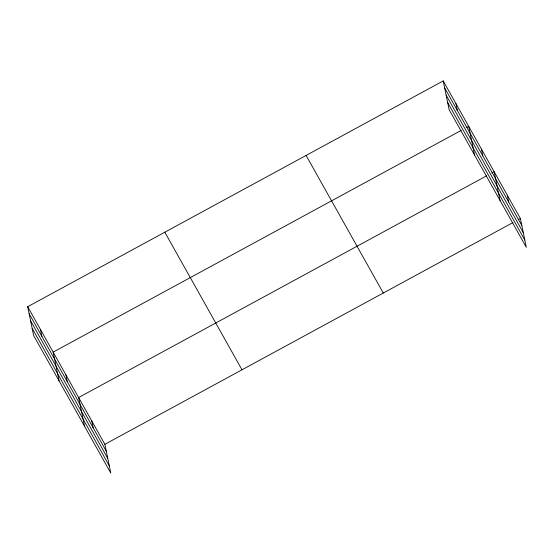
<?xml version="1.0" encoding="UTF-8"?>
<svg xmlns="http://www.w3.org/2000/svg" width="554" height="554" viewBox="0 0 554 554"><rect width="100%" height="100%" fill="white"/><g stroke="black" fill="none" stroke-linecap="round" stroke-linejoin="round"><path stroke-width="0.83" d="M27.7 306.715L104.879 444.315L110.786 473.081L33.607 335.482L27.7 306.715L443.214 80.919L520.393 218.518L526.3 247.285L449.121 109.685L443.214 80.919M461.233 130.377L53.17 352.122L59.077 380.889M466.447 127.545L468.684 126.326L474.591 155.092M486.703 175.784L78.64 397.53L84.54 426.296M491.917 172.952L494.154 171.733L500.061 200.506M104.879 444.315L512.942 222.569M518.156 219.737L520.393 218.518M444.64 87.844L521.813 225.443M446.115 95.053L523.295 232.652M447.639 102.476L524.818 240.076M306.099 155.432L383.278 293.031M164.822 232.202L242.001 369.802M29.12 313.633L106.299 451.233M30.602 320.842L107.781 458.442M32.125 328.273L109.304 465.872M507.277 195.126L508.697 202.051M481.419 149.033L482.839 155.951M455.949 103.626L457.369 110.544M91.756 420.922L93.176 427.84M65.905 374.823L67.325 381.748M40.435 329.415L41.855 336.34"/></g></svg>
